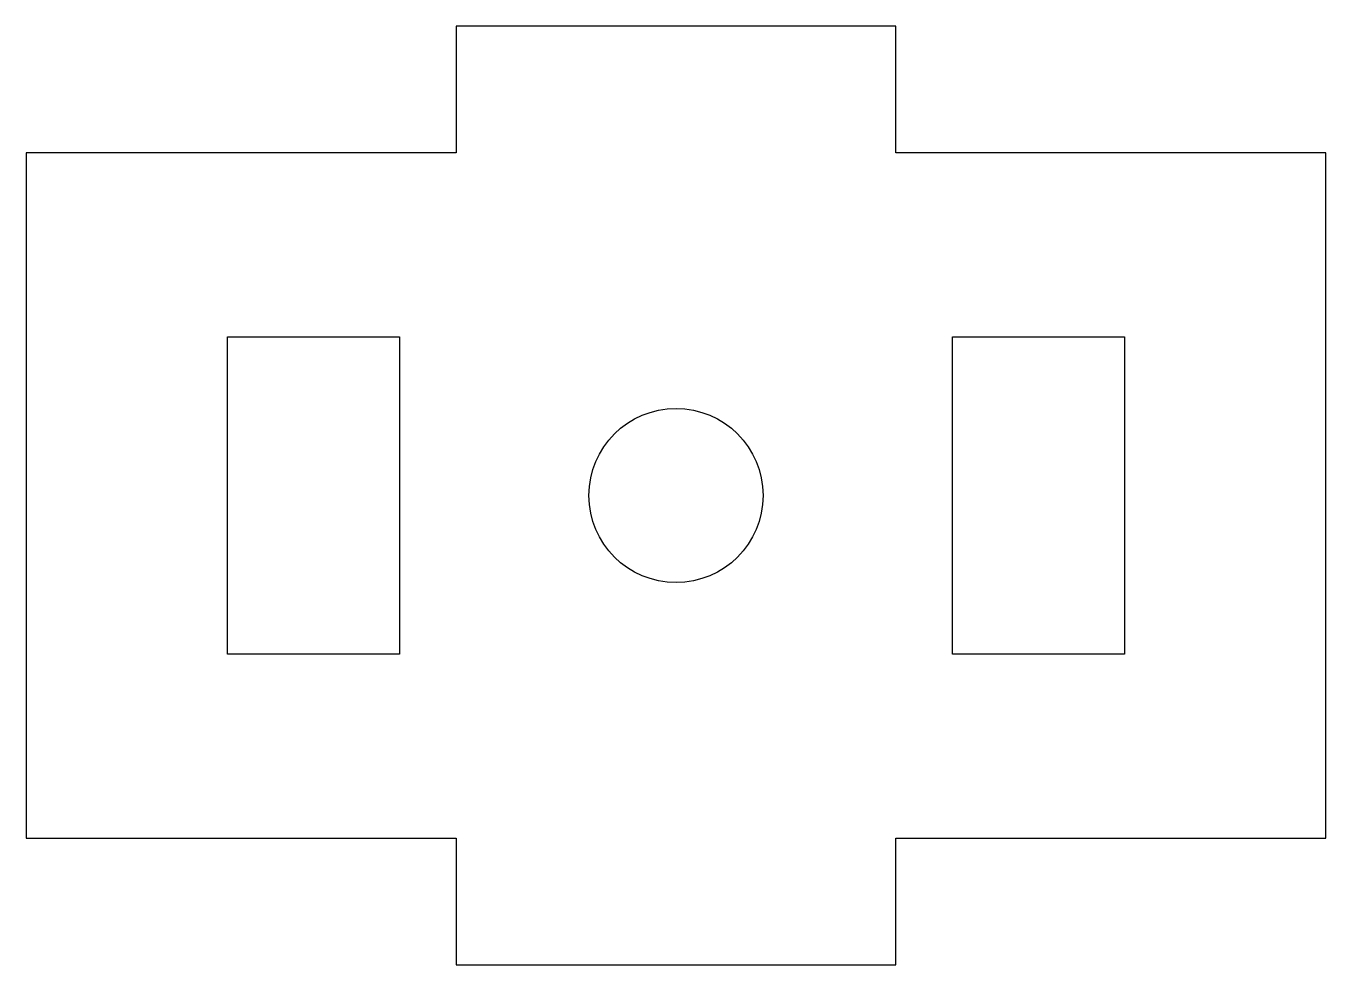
# Model space of a CAD drawing. Header units: millimetres. Extents: x -17.9 to 17.9, y -12.9 to 12.9.
import ezdxf

# ---------------------------------------------------------------- set-up
doc = ezdxf.new("R2010")
doc.units = ezdxf.units.MM
doc.layers.get('0').update_dxf_attribs({"linetype": 'CONTINUOUS'})

msp = doc.modelspace()

# ---------------------------------------------------------------- linework, layer by layer
for p, q in [((6.06, 12.944), (-6.06, 12.944)), ((-6.06, 12.944), (-6.06, 9.444)), ((6.06, 9.444), (6.06, 12.944)), ((-6.06, 9.444), (-17.927, 9.444)), ((-17.927, 9.444), (-17.927, -9.444)), ((17.927, 9.444), (6.06, 9.444)), ((17.927, -9.444), (17.927, 9.444)), ((-12.373, -4.373), (-12.373, 4.373)), ((-12.373, 4.373), (-7.627, 4.373)), ((-7.627, 4.373), (-7.627, -4.373)), ((7.627, -4.373), (7.627, 4.373)), ((7.627, 4.373), (12.373, 4.373)), ((12.373, 4.373), (12.373, -4.373)), ((-7.627, -4.373), (-12.373, -4.373)), ((12.373, -4.373), (7.627, -4.373)), ((-17.927, -9.444), (-6.06, -9.444)), ((-6.06, -9.444), (-6.06, -12.944)), ((6.06, -12.944), (6.06, -9.444)), ((6.06, -9.444), (17.927, -9.444)), ((-6.06, -12.944), (6.06, -12.944))]:
    msp.add_line(p, q)
msp.add_circle((0, 0), 2.4)

doc.saveas('drawing.dxf')
